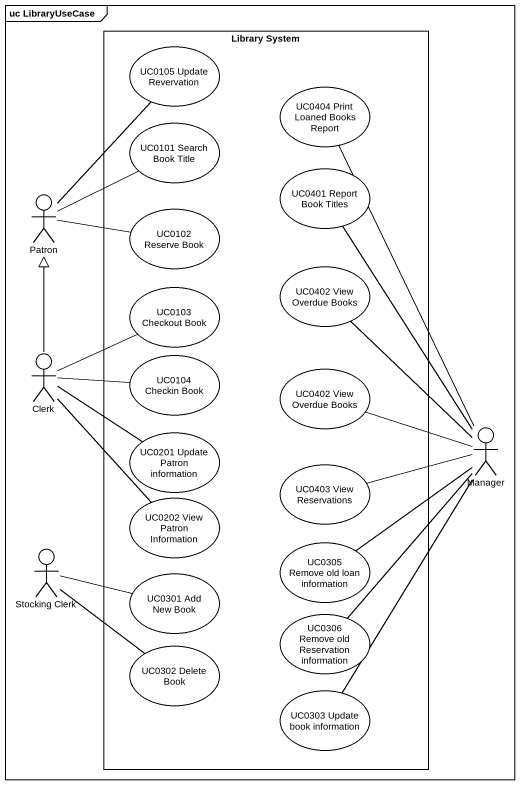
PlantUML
@startuml
mainframe uc LibraryUseCase
rectangle "Library System" as Library_System {
  usecase "UC0105 Update Revervation" as UC0105_Update_Revervation
  usecase "UC0404 Print Loaned Books Report" as UC0404_Print_Loaned_Books
  usecase "UC0101 Search Book Title" as UC0101_Search_Book_Title
  usecase "UC0401 Report Book Titles" as UC0401_Report_Book_Titles
  usecase "UC0102 Reserve Book" as UC0102_Reserve_Book
  usecase "UC0402 View Overdue Books" as UC0402_View_Overdue_Books
  usecase "UC0103 Checkout Book" as UC0103_Checkout_Book
  usecase "UC0104 Checkin Book" as UC0104_Checkin_Book
  usecase "UC0402 View Overdue Books" as UC0402_View_Overdue_Books_2
  usecase "UC0201 Update Patron information" as UC0201_Update_Patron
  usecase "UC0403 View Reservations" as UC0403_View_Reservations
  usecase "UC0202 View Patron Information" as UC0202_View_Patron
  usecase "UC0305 Remove old loan information" as UC0305_Remove_old_loan
  usecase "UC0301 Add New Book" as UC0301_Add_New_Book
  usecase "UC0306 Remove old Reservation information" as UC0306_Remove_old
  usecase "UC0302 Delete Book" as UC0302_Delete_Book
  usecase "UC0303 Update book information" as UC0303_Update_book
}
actor Patron
actor Clerk
actor Manager
actor "Stocking Clerk" as Stocking_Clerk
UC0404_Print_Loaned_Books -- Manager
Patron -up- UC0105_Update_Revervation
Patron -up- UC0101_Search_Book_Title
Patron -right- UC0102_Reserve_Book
Clerk -up-|> Patron
Clerk -right- UC0103_Checkout_Book
Clerk -right- UC0104_Checkin_Book
Clerk -right- UC0201_Update_Patron
Clerk -- UC0202_View_Patron
Manager -up- UC0401_Report_Book_Titles
Manager -up- UC0402_View_Overdue_Books
Manager -left- UC0402_View_Overdue_Books_2
Manager -left- UC0403_View_Reservations
Manager -- UC0305_Remove_old_loan
Manager -- UC0306_Remove_old
Manager -- UC0303_Update_book
Stocking_Clerk -right- UC0301_Add_New_Book
UC0302_Delete_Book -up- Stocking_Clerk
@enduml
